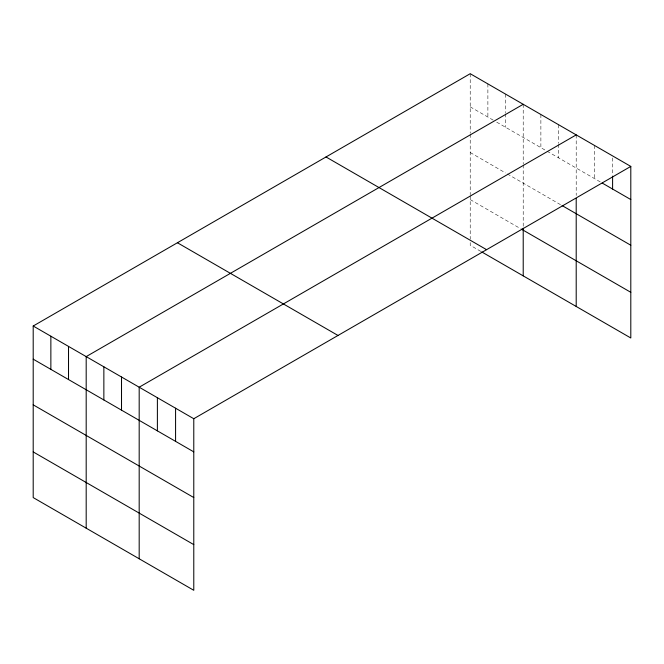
<?xml version="1.0" encoding="UTF-8"?>
<svg xmlns="http://www.w3.org/2000/svg" width="664" height="664" viewBox="0 0 664 664"><rect width="100%" height="100%" fill="white"/><g stroke="black" fill="none" stroke-linecap="round" stroke-linejoin="round"><path stroke-width="0.5" stroke-dasharray="3.32 2.49" d="M470.22 73.704L470.22 133.24M470.22 106.854L493.186 120.109M496.714 122.151L546.173 150.703M547.061 151.209L601.335 182.55M470.22 152.529L505.545 172.93M507.313 173.943L561.188 205.052M470.22 199.598L520.559 228.657M480.819 251.399L470.22 245.273L470.22 240.202M612.598 157.974L612.598 175.587M594.404 145.399L594.404 178.55M576.203 134.892L576.203 195.448M558.54 124.691L558.54 143.341M558.54 144.37L558.54 157.841M540.878 114.49L540.878 147.64M523.215 104.298L523.215 163.834M523.215 164.855L523.215 226.266M505.545 94.097L505.545 112.747M505.545 113.776L505.545 127.247M487.882 83.896L487.882 117.047M470.22 134.261L470.22 194.693M470.22 195.672L470.22 239.189"/><path stroke-width="1" d="M33.2 326.016L193.78 418.727L193.78 590.296L33.2 497.585L33.2 326.016L470.22 73.704L630.8 166.415L630.8 337.984L481.699 251.905M523.215 104.298L86.187 356.609L86.187 528.179M576.203 134.892L139.183 387.203L139.183 558.781M193.78 418.727L630.8 166.415M602.198 183.048L630.8 199.557M562.076 205.558L630.8 245.24M521.447 229.171L630.8 292.309M326.007 156.961L486.579 249.672M177.421 242.75L337.993 335.461M33.2 359.166L193.78 451.869M33.2 404.841L193.78 497.552M33.2 451.91L193.78 544.621M612.598 176.624L612.598 189.049M576.203 198.494L576.203 306.469M523.215 228.225L523.215 275.867M175.578 408.219L175.578 441.361M157.385 397.711L157.385 430.861M121.52 377.003L121.52 410.153M103.858 366.802L103.858 399.952M68.525 346.409L68.525 379.559M50.862 336.208L50.862 369.358"/></g></svg>
